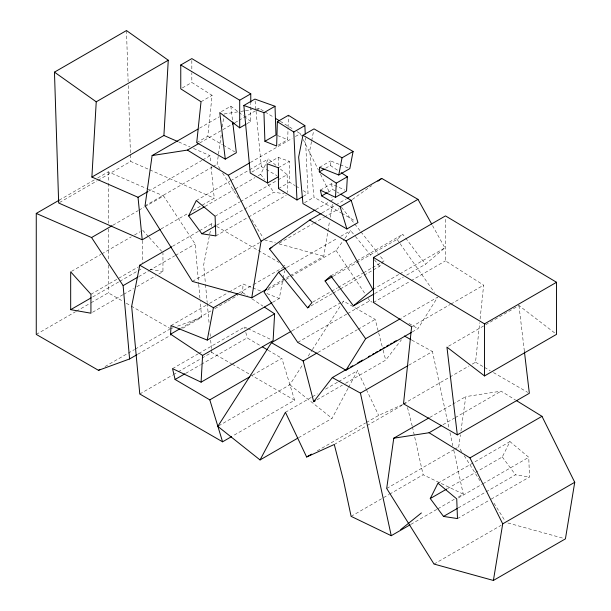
<?xml version="1.0" encoding="UTF-8"?>
<svg xmlns="http://www.w3.org/2000/svg" width="611" height="611" viewBox="0 0 611 611"><rect width="100%" height="100%" fill="white"/><g stroke="black" fill="none" stroke-linecap="round" stroke-linejoin="round"><path stroke-width="0.46" stroke-dasharray="3.06 2.29" d="M278.219 145.135L287.705 139.659L288.041 128.417M288.064 127.478L288.423 115.296M240.971 293.54L242.605 292.593L243.056 284.008L251.892 287.544M325.625 168.216L330.368 165.482L330.604 160.922L339.342 164.412M196.719 142.638L207.786 136.245L212.093 95.354L191.831 82.454L191.831 72.915M472.257 364.11L475.534 362.224L479.688 322.745M480.086 318.988L483.652 285.154L445.48 260.859L445.48 217.776M220.097 169.064L217.073 164.237L218.379 154.927M218.509 153.995L221.258 134.451M222.305 127.012L224.008 114.914M461.74 451.712L458.716 446.885L460.419 434.788M460.938 431.06L465.781 396.631L501.096 391.155L515.524 400.037M290.217 275.592L323.777 256.215L327.748 232.096M327.901 231.172L329.581 220.961M330.192 217.256L332.331 204.265M272.727 302.277L279.273 298.496L282.969 279.082M283.153 278.158L284.558 270.757M210.321 231.095L203.684 264.762L205.426 283.611M211.246 226.421L211.796 223.618L215.889 225.978M311.503 141.607L309.708 150.703L314.016 197.223L340.869 212.727M311.686 140.698L313.657 130.693M258.201 175.724L260.66 174.311L268.321 158.952L276.271 165.596M447.466 488.617L502.303 456.959L509.964 441.6L528.752 457.303L529.5 477L490.221 499.683M298.504 437.728L332.063 418.352L348.102 388.268M348.553 387.427L357.458 370.717L366.02 388.764M412.242 331.956L417.977 328.649L437.659 297.152L400.831 318.415M218.623 425.882L289.835 384.777L303.155 363.996M308.257 356.037L311.831 350.462M312.343 349.66L341.442 304.27M341.954 303.476L343.481 301.086L375.192 319.393L378.469 332.063M291.05 276.462L336.065 250.472L344.482 239M345.039 238.237L350.645 230.591L354.792 235.693M345.612 383.273L385.717 360.123L401.442 339.762M364.103 275.24L379.652 266.259L382.921 262.287M333.247 276.21L397.081 239.359L402.794 234.319L405.062 237.312M406.666 275.126L425.485 264.257L444.877 247.86L432.107 224.833M352.326 199.492L371.687 185.637M182.345 87.931L191.831 82.454M201.027 101.739L212.093 95.354M59.175 200.187L94.369 179.871M97.645 177.984L108.284 171.836L146.312 188.417M59.488 202.547L97.134 180.81M97.959 180.337L130.693 161.434L148.969 169.484M221.35 111.645L230.836 106.169L238.214 111.836M199.583 128.157L219.227 116.816M199.705 142.997L231.63 124.568M234.899 122.681L238.175 120.787M238.993 120.321L255.36 110.866M256.177 110.392L259.454 108.506L264.265 111.462M246.821 123.743L250.77 121.459L250.77 103.351M148.664 191.136L201.859 160.418M202.676 159.945L210.047 155.69L210.703 162.312M145.051 205.815L212.162 167.07M212.979 166.597L217.073 164.237M112.844 225.253L138.216 210.604M139.033 210.131L143.944 207.297M144.769 206.824L163.588 195.955L195.153 244.033L198.628 283.519M250.403 162.495L292.15 138.392M295.419 136.505L300.329 133.672L301.59 136.207M71.495 271.36L100.96 254.352M101.777 253.878L131.243 236.869M134.519 234.975L140.247 231.668M196.299 200.53L229.851 181.161M230.668 180.688L248.677 170.286M249.494 169.82L268.321 158.952M251.816 172.081L261.302 166.604L265.418 168.987M268.718 162.87L278.204 157.394L289.385 161.365L289.545 182.177L295.174 185.652M161.052 228.934L188.066 213.346M192.977 210.512L214.255 198.224L211.078 166.093M204.998 206.442L234.464 189.433M235.288 188.959L254.924 177.618M278.318 167.75L289.385 161.365M215.08 216.233L239.634 202.058M240.451 201.584L277.287 180.321M278.104 179.848L287.109 174.654L279.884 168.613M172.508 246.302L198.705 231.179M199.522 230.706L211.796 223.618M90.932 294.288L138.399 266.877M278.479 188.562L289.545 182.177M216.592 225.26L243.598 209.665M244.415 209.191L273.881 192.182L284.13 193.771M92.773 296.908L118.969 281.786M119.787 281.312L141.882 268.557M319.538 167.307L330.604 160.922M36.263 334.408L75.55 311.725M76.367 311.251L90.283 303.216M91.1 302.743L108.284 292.822L123.025 301.33M138.674 276.638L148.496 270.971M149.321 270.497L174.693 255.849M175.51 255.375L195.153 244.033M215.836 235.93L247.753 217.501M248.57 217.035L286.223 195.299M92.567 312.259L122.849 294.777M123.666 294.303L133.488 288.629M136.765 286.742L155.591 275.874M158.86 273.98L162.954 271.62L162.954 252.702M303.3 196.33L308.043 193.595L305.431 137.887M320.34 190.143L331.406 183.758L344.871 190.143M304.53 202.699L314.016 197.223M328.015 192.251L332.758 189.509L335.966 191.396M315.91 209.55L329.818 201.515M330.635 201.042L333.094 199.629L331.834 197.086M192.389 281.411L259.499 242.659M322.005 212.934L335.103 205.372M335.92 204.899L346.559 198.758M279.273 243.163L312.832 223.794M313.649 223.32L323.471 217.646M324.288 217.172L339.021 208.672M171.034 325.587L206.228 305.271M209.504 303.384L228.323 292.516M229.14 292.043L243.056 284.008M105.031 366.547L134.489 349.538M135.314 349.064L169.682 329.214M238.786 293.066L252.702 285.039M253.519 284.566L285.436 266.136L283.802 265.189M180.405 328.512L211.505 310.556M214.782 308.662L227.055 301.574M227.872 301.101L237.694 295.434M286.803 267.45L337.547 238.153M340.823 236.266L350.645 230.591M137.773 354.227L170.515 335.324M182.788 328.237L201.615 317.369L200.202 301.383M268.122 288.354L289.4 276.065M267.32 290.164L290.233 276.936M330.772 275.905L356.144 261.256M356.961 260.782L402.794 234.319M172.539 368.624L197.911 353.975M198.728 353.502L244.56 327.038L247.081 328.237M139.774 393.996L172.508 375.101M173.333 374.627L177.419 372.259M178.244 371.786L201.156 358.558M201.974 358.084L211.796 352.417L231.477 363.774M185.729 373.329L200.461 364.82M201.279 364.347L247.119 337.891L260.844 345.948M312.801 302.078L330.811 291.684M331.628 291.21L337.356 287.903M338.173 287.43L362.728 273.254M363.545 272.781L371.732 268.053M372.55 267.58L380.737 262.852M381.554 262.386L384.006 260.966L378.69 254.252M310.9 305.951L332.178 293.67M333.003 293.196L339.548 289.415M340.365 288.942L363.285 275.714M291.921 330.856L343.481 301.086M372.847 289.438L399.044 274.316M399.861 273.843L444.877 247.86M374.742 293.555L403.39 277.02M297.71 342.381L346.819 314.031M347.636 313.558L369.731 300.803L372.183 302.216M373.451 302.445L410.287 281.182M411.104 280.709L445.48 260.859M252.366 375.291L281.831 358.275L294.609 400.22L232.401 436.139M317.903 352.471L357.191 329.795M358.008 329.321L375.192 319.393M411.623 326.74L450.093 304.53M450.91 304.057L483.652 285.154M285.436 412.295L311.625 397.181M312.442 396.707L317.353 393.866M325.541 389.146L337.814 382.058M338.639 381.585L357.458 370.717M316.964 399.815L342.336 385.167M408.721 365.225L432.451 351.524L449.169 428.876M448.581 346.185L518.968 305.546L555.032 333.201M317.269 450.842L365.554 422.965M366.379 422.491L378.652 415.404L402.848 404.467M403.512 403.802L468.988 366.004M334.278 444.487L366.203 426.066M367.02 425.592L402.214 405.269M429.77 417.42L451.865 404.665M452.69 404.192L465.781 396.631M442.99 424.706L454.447 418.084M455.264 417.618L501.096 391.155M386.694 488.464L453.805 449.719M454.63 449.245L458.716 446.885M351.111 516.348L388.764 494.612M389.581 494.146L423.133 474.77L463.26 494.116L457.532 497.423M437.942 483.179L509.964 441.6M410.882 524.36L437.071 509.238M437.888 508.764L454.256 499.317M458.365 497.942L482.102 484.24M482.919 483.767L528.752 457.303M458.235 507.909L515.524 474.831L529.5 477M457.479 518.579L489.396 500.157M434.031 564.06L501.15 525.307M403.711 404.077L406.307 402.909M170.507 328.741L173.173 327.771M177.618 326.144L201.615 317.369M224.138 113.982L239.94 111.53M240.864 111.385L244.583 110.812M245.515 110.667L252.022 109.659M256.666 108.934L259.454 108.506M150.069 269.367L162.954 271.62M264.41 239.825L275.37 242.85M279.028 243.858L323.777 256.215M507.886 522.978L563.594 538.36M340.212 164.764L348.079 167.91M252.778 287.896L260.721 291.073M266.908 293.547L279.273 298.496M277.646 135.596L287.705 139.659M147.175 188.799L163.588 195.955M178.71 141.966L190.021 146.923M193.504 148.442L210.047 155.69M149.84 169.866L214.255 198.224M247.921 328.634L271.437 339.777M411.791 340.098L432.451 351.524M266.243 169.461L276.959 175.647M341.686 213.201L355.518 221.182M207.786 136.245L222.465 144.723M223.282 145.197L234.7 151.788M408.98 323.456L417.977 328.649M475.534 362.224L483.683 366.928M484.5 367.402L490.205 370.694M493.467 372.58L527.705 392.346M216.706 226.452L278.891 262.356M232.295 364.248L249.509 374.192M250.334 374.665L294.609 400.22M126.294 303.224L130.387 305.584M131.212 306.058L169.682 328.275M336.76 191.862L339.166 193.275M268.107 350.218L281.831 358.275M265.067 111.958L273.881 117.388M280.296 121.329L293.922 129.723M297.129 131.693L300.329 133.672M295.976 186.149L300.001 188.631M303.216 190.617L308.043 193.595M330.368 165.482L338.089 170.606M242.605 292.593L247.295 295.709M251.976 298.817L262.906 306.08M238.954 112.401L243.384 115.8M244.125 116.365L250.77 121.459M289.835 384.777L332.063 418.352M142.699 230.255L148.397 236.564M149.031 237.267L161.686 251.304M355.381 236.419L371.954 256.796M374.322 259.713L379.652 266.259M341.48 207.251L360.383 231.126M360.971 231.875L378.102 253.504M405.635 238.061L425.485 264.257M502.303 456.959L515.524 474.831M260.66 174.311L264.517 179.519M267.824 183.987L273.881 192.182M397.081 239.359L434.375 292.463M336.065 250.472L364.996 293.723M368.15 298.443L369.731 300.803M464.261 455.73L479.872 480.658M493.971 503.174L505.053 520.862M222.61 173.081L239.229 199.621M251.824 219.723L263.41 238.214M303.27 139.591L318.392 170.026M320.492 174.257L329.734 192.862M366.424 389.619L378.652 415.404M378.705 332.972L382.906 349.263M383.143 350.164L385.717 360.123M407.476 407.506L412.181 425.882M412.417 426.806L423.133 474.77M331.406 183.758L332.758 189.509M244.56 327.038L244.988 328.848M245.836 332.46L247.119 337.891M449.971 432.603L452.789 445.656M453.797 450.315L463.26 494.116M518.968 305.546L524.429 351.776M230.836 106.169L232.592 121.07M255.093 100.96L255.978 110.339M256.07 111.278L261.302 166.604M205.517 284.55L207.175 302.46M207.259 303.4L209.183 324.135M210.054 333.568L210.314 336.394M210.665 340.159L211.452 348.644M211.536 349.591L211.796 352.417M198.712 284.459L200.125 300.444M287.109 174.654L287.789 192.473M126.485 30.55L128.134 81.767M128.257 85.563L130.449 153.85M130.479 154.797L130.693 161.434M278.204 157.394L278.395 166.543M191.831 60.512L191.831 71.961M142.699 240.658L142.699 262.409M108.284 171.836L108.284 182.315M108.284 183.269L108.284 223.282M108.284 228.995L108.284 260.431M108.284 265.197L108.284 292.822"/><path stroke-width="0.92" d="M305.256 134.114L304.858 125.614L288.423 115.296L277.356 121.688L276.638 146.052L264.907 141.301L263.952 112.653L275.019 106.268L275.973 134.916L264.907 141.301M231.584 436.605L222.58 441.806L209.802 399.861L175.09 379.469L172.539 368.624L201.088 382.158L202.592 355.434L170.584 334.179L171.034 325.587L207.251 340.083L271.91 302.75M346.895 228.98L340.113 206.724L321.692 195.902L320.34 190.143L335.492 197.33L336.287 183.147L319.301 171.867L319.538 167.307L338.761 174.998L349.828 168.613L353.097 151.436L314.016 128.875L302.949 135.26L298.642 157.096L302.949 203.608L346.895 228.98L357.962 222.595L351.18 200.332L340.77 194.214M264.471 307.112L274.614 313.855L273.117 340.579L201.088 382.158M341.175 172.653L347.354 176.762L346.559 190.938L335.492 197.33M147.839 191.602L138.017 197.277L91.887 177.06L96.24 101.808L168.269 60.229L126.485 30.55L54.463 72.136L58.671 203.02L142.226 239.802L160.235 229.408M91.887 177.06L163.908 135.482L168.269 60.229M197.949 129.104L152.116 155.561L145.051 205.815L192.389 281.411L251.755 297.801L266.488 289.293M428.953 417.893L393.759 438.209L386.694 488.464L434.031 564.06L493.398 580.45L565.419 538.864L574.737 482.278L541.98 416.32L516.326 400.526M251.755 297.801L261.073 241.208L228.308 175.25L187.432 150.085L152.116 155.561M493.398 580.45L502.716 523.856L469.951 457.899L429.075 432.733L393.759 438.209M207.251 340.083L213.415 307.715L237.969 293.54M338.761 174.998L342.03 157.821L353.097 151.436M171.691 246.775L139.774 265.205L131.655 306.34L139.774 393.996L222.58 441.806M188.631 215.889L196.299 200.53L215.08 216.233L215.836 235.93L201.859 233.761L188.631 215.889L204.181 206.915M430.274 498.538L437.942 483.179L456.73 498.889L457.479 518.579L443.502 516.417L430.274 498.538L446.649 489.09M291.103 331.33L271.46 342.672L217.806 426.356L260.042 459.938L285.436 412.295L306.63 456.99L334.278 444.487L343.443 480.338L351.111 516.348L391.239 535.702L410.065 524.834M285.986 267.924L278.624 272.178L264.044 292.05L297.71 342.381L345.948 370.235L365.638 338.731L400.014 318.889M271.46 342.672L303.171 360.979L313.687 401.702L332.323 377.575L345.421 370.014M278.624 272.178L307.623 307.845L311.984 302.552L269.451 248.837L309.731 220.021L321.187 213.407M365.638 338.731L325.06 280.938L330.772 275.905L353.464 305.844L373.924 294.028M353.464 305.844L372.847 289.438L345.948 240.933L309.731 220.021M400.679 529.607L421.376 512.957M377.881 181.207L381.753 178.435L417.977 199.346L431.656 224.016M232.707 122.001L236.335 152.735L225.268 159.12L196.719 142.638L201.027 101.739L180.764 88.847L180.764 64.987L191.831 58.603L250.77 93.827L250.77 102.404M136.956 354.701L129.593 358.955L98.478 370.327L36.263 334.408L36.263 213.422L59.175 200.187M246.027 124.193L239.703 127.844L239.703 100.212L250.77 93.827M278.417 167.452L278.608 176.602L267.542 182.987L250.235 172.997L243.85 105.474L254.917 99.081L275.019 106.268M187.432 150.085L198.888 143.47M232.447 124.102L234.082 123.155M36.263 213.422L91.566 237.542L112.027 225.726M277.356 121.688L293.792 131.999L304.858 125.614M228.308 175.25L249.586 162.961M201.859 233.761L215.775 225.734M70.677 309.662L90.932 313.206L90.932 294.288L70.677 271.834L70.677 309.662L91.138 297.855M319.301 171.867L324.044 169.132M129.593 358.955L123.124 285.62L137.857 277.111M267.542 182.987L267.137 163.786L278.318 167.75L278.479 188.562L296.977 199.98L302.514 196.788M336.287 183.147L347.354 176.762M321.692 195.902L327.229 192.709M261.073 241.208L315.085 210.024M347.376 198.285L381.753 178.435M340.113 206.724L351.18 200.332M269.451 248.837L271.91 247.417M98.478 370.327L100.12 369.38M170.584 334.179L179.588 328.978M345.948 240.933L417.977 199.346M325.06 280.938L332.422 276.684M202.592 355.434L274.614 313.855M457.311 434.872L403.512 403.802L411.623 326.74L373.451 302.445L373.451 257.491L445.48 215.904L556.537 282.282L556.537 334.354L484.515 375.933L446.939 347.124L457.311 434.872L529.34 393.285L524.429 351.776M175.09 379.469L184.912 373.802M307.623 307.845L309.265 306.898M209.802 399.861L249.914 376.704M303.171 360.979L317.086 352.944M347.056 369.067L348.698 368.12M350.332 367.18L352.791 365.76M357.695 362.926L362.606 360.093M368.341 356.778L369.976 355.839M372.427 354.418L374.069 353.471M375.704 352.532L377.338 351.585M379.798 350.164L381.432 349.225M383.074 348.278L384.709 347.331M386.343 346.384L388.802 344.971M390.437 344.024L392.071 343.077M393.713 342.129L396.165 340.717M345.948 370.235L411.424 332.43M313.687 401.702L315.329 400.763M332.323 377.575L360.429 393.102L407.896 365.699M484.515 375.933L484.515 323.861L556.537 282.282M260.042 459.938L297.687 438.202M306.63 456.99L311.541 454.149M429.075 432.733L441.348 425.646M469.951 457.899L541.98 416.32M443.502 516.417L457.418 508.383M502.716 523.856L574.737 482.278M243.85 105.474L263.952 112.653M163.908 135.482L177.839 141.584M404.352 335.989L410.966 339.647M302.949 135.26L342.03 157.821M139.774 265.205L213.415 307.715M262.455 346.895L267.297 349.744M180.764 64.987L239.703 100.212M373.451 257.491L484.515 323.861M275.485 118.374L279.494 120.841M54.463 72.136L96.24 101.808M239.703 127.844L219.769 112.561L225.268 159.12M91.566 237.542L123.124 285.62M360.429 393.102L391.239 535.702M138.017 197.277L142.226 239.802M293.792 131.999L296.977 199.98"/></g></svg>
